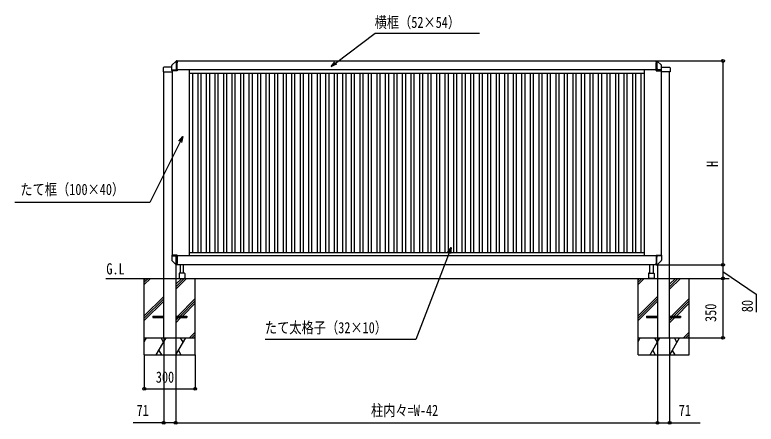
# Model space of a CAD drawing. Units: millimetres, scale not verified. Extents: x -8410 to 8410, y -5940 to 5940.
# Drawn here: x -4887 to -520, y -429 to 1981 of the extents above; entities that cross this region are included whole.
import ezdxf
from ezdxf.enums import TextEntityAlignment as Align

# ---------------------------------------------------------------- set-up
doc = ezdxf.new("R2010")
doc.units = ezdxf.units.MM
doc.header["$LTSCALE"] = 30
for name, color, linetype in [('0-2_USER1', 3, 'Continuous'), ('0-4_YKK_A1', 4, 'Continuous'), ('0-5_YKK_D', 6, 'Continuous')]:
    doc.layers.add(name, color=color, linetype=linetype)
doc.styles.add('ＭＳ ゴシック', font='')
doc.styles.get('ＭＳ ゴシック').set_extended_font_data('MS Gothic')

msp = doc.modelspace()

# ---------------------------------------------------------------- linework, layer by layer
at = {"layer": '0-4_YKK_A1'}
for p, q in [((-3936.57, 1708.36), (-3961.65, 1683.53)), ((-3936.55, 1708.35), (-3936.55, 1708.33)), ((-3935.59, 1709.06), (-3935.59, 1672.51)), ((-3930.87, 1709.31), (-3934.92, 1709.1)), ((-3934.92, 1709.06), (-3934.92, 1709.08)), ((-3930.87, 1703.38), (-3930.87, 1709.31)), ((-1108.87, 1709.01), (-3930.87, 1709.01)), ((-3930.87, 1703.38), (-3930.87, 1698.68)), ((-1108.87, 1709.31), (-1104.82, 1709.1)), ((-1108.87, 1703.38), (-1108.87, 1709.31)), ((-1108.87, 1703.38), (-1108.87, 1698.68)), ((-1104.82, 1709.06), (-1104.82, 1709.08)), ((-1104.15, 1709.06), (-1104.15, 1672.51)), ((-1103.2, 1708.35), (-1103.2, 1708.33)), ((-1103.17, 1708.36), (-1078.1, 1683.53)), ((-3962.37, 1673.01), (-4008.37, 1673.01)), ((-3962.37, 1674.74), (-3962.37, 1681.77)), ((-3962.37, 1664.59), (-3962.37, 1674.74)), ((-3962.37, 1657.01), (-3962.37, 1664.59)), ((-3930.87, 1672.51), (-3930.87, 1698.68)), ((-3930.87, 1657.01), (-3930.87, 1672.51)), ((-1108.87, 1672.51), (-1108.87, 1698.68)), ((-1108.87, 1657.01), (-1108.87, 1672.51)), ((-1077.37, 1674.74), (-1077.37, 1681.77)), ((-1077.37, 1664.59), (-1077.37, 1674.74)), ((-1077.37, 1673.01), (-1031.37, 1673.01)), ((-1077.37, 1657.01), (-1077.37, 1664.59)), ((-4009.87, 429.01), (-4009.87, 1646.01)), ((-3962.37, 1653.01), (-3962.37, 1657.01)), ((-3962.37, 1657.01), (-3935.97, 1657.01)), ((-3960.51, 1652.01), (-3961.37, 1652.01)), ((-3930.87, 1652.01), (-3960.51, 1652.01)), ((-3959.87, 1652.01), (-3959.87, 566.01)), ((-3935.78, 1657.01), (-3935.97, 1657.01)), ((-3935.78, 1657.01), (-3930.87, 1657.01)), ((-1108.87, 1657.01), (-3930.87, 1657.01)), ((-3930.87, 1653.01), (-3930.87, 1657.01)), ((-3930.87, 1653.01), (-3930.87, 1652.01)), ((-3859.87, 1657.01), (-3859.87, 560.01)), ((-3859.87, 1637.01), (-1179.87, 1637.01)), ((-3841.07, 1637.01), (-3841.07, 581.01)), ((-3809.07, 1637.01), (-3809.07, 581.01)), ((-3790.87, 1637.01), (-3790.87, 581.01)), ((-3758.87, 1637.01), (-3758.87, 581.01)), ((-3740.67, 1637.01), (-3740.67, 581.01)), ((-3708.67, 1637.01), (-3708.67, 581.01)), ((-3690.47, 1637.01), (-3690.47, 581.01)), ((-3658.47, 1637.01), (-3658.47, 581.01)), ((-3640.27, 1637.01), (-3640.27, 581.01)), ((-3608.27, 1637.01), (-3608.27, 581.01)), ((-3590.07, 1637.01), (-3590.07, 581.01)), ((-3558.07, 1637.01), (-3558.07, 581.01)), ((-3539.87, 1637.01), (-3539.87, 581.01)), ((-3507.87, 1637.01), (-3507.87, 581.01)), ((-3489.67, 1637.01), (-3489.67, 581.01)), ((-3457.67, 1637.01), (-3457.67, 581.01)), ((-3439.47, 1637.01), (-3439.47, 581.01)), ((-3407.47, 1637.01), (-3407.47, 581.01)), ((-3389.27, 1637.01), (-3389.27, 581.01)), ((-3357.27, 1637.01), (-3357.27, 581.01)), ((-3339.07, 1637.01), (-3339.07, 581.01)), ((-3307.07, 1637.01), (-3307.07, 581.01)), ((-3288.87, 1637.01), (-3288.87, 581.01)), ((-3256.87, 1637.01), (-3256.87, 581.01)), ((-3238.67, 1637.01), (-3238.67, 581.01)), ((-3206.67, 1637.01), (-3206.67, 581.01)), ((-3188.47, 1637.01), (-3188.47, 581.01)), ((-3156.47, 1637.01), (-3156.47, 581.01)), ((-3138.27, 1637.01), (-3138.27, 581.01)), ((-3106.27, 1637.01), (-3106.27, 581.01)), ((-3088.07, 1637.01), (-3088.07, 581.01)), ((-3056.07, 1637.01), (-3056.07, 581.01)), ((-3037.87, 1637.01), (-3037.87, 581.01)), ((-3005.87, 1637.01), (-3005.87, 581.01)), ((-2987.67, 1637.01), (-2987.67, 581.01)), ((-2955.67, 1637.01), (-2955.67, 581.01)), ((-2937.47, 1637.01), (-2937.47, 581.01)), ((-2905.47, 1637.01), (-2905.47, 581.01)), ((-2887.27, 1637.01), (-2887.27, 581.01)), ((-2855.27, 1637.01), (-2855.27, 581.01)), ((-2837.07, 1637.01), (-2837.07, 581.01)), ((-2805.07, 1637.01), (-2805.07, 581.01)), ((-2786.87, 1637.01), (-2786.87, 581.01)), ((-2754.87, 1637.01), (-2754.87, 581.01)), ((-2736.67, 1637.01), (-2736.67, 581.01)), ((-2704.67, 1637.01), (-2704.67, 581.01)), ((-2686.47, 1637.01), (-2686.47, 581.01)), ((-2654.47, 1637.01), (-2654.47, 581.01)), ((-2636.27, 1637.01), (-2636.27, 581.01)), ((-2604.27, 1637.01), (-2604.27, 581.01)), ((-2586.07, 1637.01), (-2586.07, 581.01)), ((-2554.07, 1637.01), (-2554.07, 581.01)), ((-2535.87, 1637.01), (-2535.87, 581.01)), ((-2503.87, 1637.01), (-2503.87, 581.01)), ((-2485.67, 1637.01), (-2485.67, 581.01)), ((-2453.67, 1637.01), (-2453.67, 581.01)), ((-2435.47, 1637.01), (-2435.47, 581.01)), ((-2403.47, 1637.01), (-2403.47, 581.01)), ((-2385.27, 1637.01), (-2385.27, 581.01)), ((-2353.27, 1637.01), (-2353.27, 581.01)), ((-2335.07, 1637.01), (-2335.07, 581.01)), ((-2303.07, 1637.01), (-2303.07, 581.01)), ((-2284.87, 1637.01), (-2284.87, 581.01)), ((-2252.87, 1637.01), (-2252.87, 581.01)), ((-2234.67, 1637.01), (-2234.67, 581.01)), ((-2202.67, 1637.01), (-2202.67, 581.01)), ((-2184.47, 1637.01), (-2184.47, 581.01)), ((-2152.47, 1637.01), (-2152.47, 581.01)), ((-2134.27, 1637.01), (-2134.27, 581.01)), ((-2102.27, 1637.01), (-2102.27, 581.01)), ((-2084.07, 1637.01), (-2084.07, 581.01)), ((-2052.07, 1637.01), (-2052.07, 581.01)), ((-2033.87, 1637.01), (-2033.87, 581.01)), ((-2001.87, 1637.01), (-2001.87, 581.01)), ((-1983.67, 1637.01), (-1983.67, 581.01)), ((-1951.67, 1637.01), (-1951.67, 581.01)), ((-1933.47, 1637.01), (-1933.47, 581.01)), ((-1901.47, 1637.01), (-1901.47, 581.01)), ((-1883.27, 1637.01), (-1883.27, 581.01)), ((-1851.27, 1637.01), (-1851.27, 581.01)), ((-1833.07, 1637.01), (-1833.07, 581.01)), ((-1801.07, 1637.01), (-1801.07, 581.01)), ((-1782.87, 1637.01), (-1782.87, 581.01)), ((-1750.87, 1637.01), (-1750.87, 581.01)), ((-1732.67, 1637.01), (-1732.67, 581.01)), ((-1700.67, 1637.01), (-1700.67, 581.01)), ((-1682.47, 1637.01), (-1682.47, 581.01)), ((-1650.47, 1637.01), (-1650.47, 581.01)), ((-1632.27, 1637.01), (-1632.27, 581.01)), ((-1600.27, 1637.01), (-1600.27, 581.01)), ((-1582.07, 1637.01), (-1582.07, 581.01)), ((-1550.07, 1637.01), (-1550.07, 581.01)), ((-1531.87, 1637.01), (-1531.87, 581.01)), ((-1499.87, 1637.01), (-1499.87, 581.01)), ((-1481.67, 1637.01), (-1481.67, 581.01)), ((-1449.67, 1637.01), (-1449.67, 581.01)), ((-1431.47, 1637.01), (-1431.47, 581.01)), ((-1399.47, 1637.01), (-1399.47, 581.01)), ((-1381.27, 1637.01), (-1381.27, 581.01)), ((-1349.27, 1637.01), (-1349.27, 581.01)), ((-1331.07, 1637.01), (-1331.07, 581.01)), ((-1299.07, 1637.01), (-1299.07, 581.01)), ((-1280.87, 1637.01), (-1280.87, 581.01)), ((-1248.87, 1637.01), (-1248.87, 581.01)), ((-1230.67, 1637.01), (-1230.67, 581.01)), ((-1198.67, 1637.01), (-1198.67, 581.01)), ((-1179.87, 1657.01), (-1179.87, 561.01)), ((-1108.87, 1653.01), (-1108.87, 1657.01)), ((-1103.97, 1657.01), (-1108.87, 1657.01)), ((-1108.87, 1653.01), (-1108.87, 1652.01)), ((-1108.87, 1652.01), (-1079.23, 1652.01)), ((-1103.97, 1657.01), (-1103.78, 1657.01)), ((-1077.37, 1657.01), (-1103.78, 1657.01)), ((-1079.87, 1652.01), (-1079.87, 566.01)), ((-1079.23, 1652.01), (-1078.37, 1652.01)), ((-1077.37, 1653.01), (-1077.37, 1657.01)), ((-1029.87, 429.01), (-1029.87, 1646.01)), ((-3859.87, 581.01), (-1179.87, 581.01)), ((-3962.37, 565.01), (-3962.37, 561.01)), ((-3962.37, 561.01), (-3962.37, 553.43)), ((-3962.37, 561.01), (-3935.97, 561.01)), ((-3962.37, 553.43), (-3962.37, 543.29)), ((-3962.37, 543.29), (-3962.37, 536.25)), ((-3936.57, 509.67), (-3961.65, 534.49)), ((-3960.51, 566.01), (-3961.37, 566.01)), ((-3930.87, 566.01), (-3960.51, 566.01)), ((-3935.78, 561.01), (-3935.97, 561.01)), ((-3935.78, 561.01), (-3930.87, 561.01)), ((-3935.59, 508.96), (-3935.59, 545.51)), ((-3930.87, 565.01), (-3930.87, 566.01)), ((-3930.87, 565.01), (-3930.87, 561.01)), ((-1108.87, 561.01), (-3930.87, 561.01)), ((-3930.87, 561.01), (-3930.87, 545.51)), ((-3930.87, 545.51), (-3930.87, 519.35)), ((-1108.87, 566.01), (-1079.23, 566.01)), ((-1108.87, 565.01), (-1108.87, 566.01)), ((-1108.87, 565.01), (-1108.87, 561.01)), ((-1108.87, 561.01), (-1108.87, 545.51)), ((-1103.97, 561.01), (-1108.87, 561.01)), ((-1108.87, 545.51), (-1108.87, 519.35)), ((-1104.15, 508.96), (-1104.15, 545.51)), ((-1103.97, 561.01), (-1103.78, 561.01)), ((-1077.37, 561.01), (-1103.78, 561.01)), ((-1103.17, 509.67), (-1078.1, 534.49)), ((-1079.23, 566.01), (-1078.37, 566.01)), ((-1077.37, 565.01), (-1077.37, 561.01)), ((-1077.37, 561.01), (-1077.37, 553.43)), ((-1077.37, 553.43), (-1077.37, 543.29)), ((-1077.37, 543.29), (-1077.37, 536.25)), ((-3938.87, 511.94), (-3938.87, 429.01)), ((-3936.55, 509.67), (-3936.55, 509.69)), ((-3934.92, 508.96), (-3934.92, 508.94)), ((-3930.87, 508.71), (-3934.92, 508.92)), ((-3930.87, 514.64), (-3930.87, 519.35)), ((-3930.87, 514.64), (-3930.87, 508.71)), ((-1108.87, 509.01), (-3930.87, 509.01)), ((-3912.37, 509.01), (-3912.37, 459.01)), ((-3893.37, 459.01), (-3893.37, 509.01)), ((-1146.37, 459.01), (-1146.37, 509.01)), ((-1127.37, 509.01), (-1127.37, 459.01)), ((-1108.87, 514.64), (-1108.87, 519.35)), ((-1108.87, 514.64), (-1108.87, 508.71)), ((-1108.87, 508.71), (-1104.82, 508.92)), ((-1104.82, 508.96), (-1104.82, 508.94)), ((-1103.2, 509.67), (-1103.2, 509.69)), ((-1100.87, 511.94), (-1100.87, 429.01)), ((-3919.42, 458.01), (-3919.42, 433.01)), ((-3887.32, 459.01), (-3918.42, 459.01)), ((-3886.32, 458.01), (-3886.32, 433.01)), ((-1153.42, 458.01), (-1153.42, 433.01)), ((-1152.42, 459.01), (-1121.32, 459.01)), ((-1120.32, 458.01), (-1120.32, 433.01)), ((-4350.99, 429.01), (-678.21, 429.01)), ((-4124.37, -20.99), (-4124.37, 429.01)), ((-4124.37, 392.33), (-4087.69, 429.01)), ((-4124.37, 406.47), (-4101.83, 429.01)), ((-4124.37, 420.61), (-4115.97, 429.01)), ((-4009.87, 79.01), (-4009.87, 429.01)), ((-3938.87, 365.69), (-3875.55, 429.01)), ((-3938.87, 379.83), (-3889.7, 429.01)), ((-3938.87, 393.98), (-3903.84, 429.01)), ((-3938.87, 429.01), (-3938.87, 79.01)), ((-3915.42, 429.01), (-3890.32, 429.01)), ((-3824.37, -20.99), (-3824.37, 429.01)), ((-1215.37, -20.99), (-1215.37, 429.01)), ((-1215.37, 392.33), (-1178.69, 429.01)), ((-1215.37, 406.47), (-1192.83, 429.01)), ((-1215.37, 420.61), (-1206.97, 429.01)), ((-1124.32, 429.01), (-1149.42, 429.01)), ((-1100.87, 429.01), (-1100.87, 79.01)), ((-1029.87, 365.69), (-966.55, 429.01)), ((-1029.87, 379.83), (-980.7, 429.01)), ((-1029.87, 393.98), (-994.84, 429.01)), ((-1029.87, 79.01), (-1029.87, 429.01)), ((-915.37, -20.99), (-915.37, 429.01)), ((-4124.37, 208.48), (-4009.87, 322.98)), ((-4124.37, 194.34), (-4009.87, 308.84)), ((-3927.4, 207.46), (-3824.37, 310.49)), ((-1215.37, 208.48), (-1100.87, 322.98)), ((-1215.37, 194.34), (-1100.87, 308.84)), ((-1018.4, 207.46), (-915.37, 310.49)), ((-4124.37, 180.19), (-4009.87, 294.69)), ((-3913.26, 207.46), (-3824.37, 296.35)), ((-3899.12, 207.46), (-3824.37, 282.2)), ((-1215.37, 180.19), (-1100.87, 294.69)), ((-1004.26, 207.46), (-915.37, 296.35)), ((-990.12, 207.46), (-915.37, 282.2)), ((-4074.37, 207.46), (-4009.87, 207.46)), ((-4074.37, 207.46), (-4074.37, 198.46)), ((-4074.37, 198.46), (-4009.87, 198.46)), ((-3938.87, 207.46), (-3874.37, 207.46)), ((-3938.87, 181.85), (-3922.26, 198.46)), ((-3938.87, 167.7), (-3908.12, 198.46)), ((-3938.87, 195.99), (-3936.4, 198.46)), ((-3938.87, 198.46), (-3874.37, 198.46)), ((-3874.37, 207.46), (-3874.37, 198.46)), ((-1165.37, 207.46), (-1100.87, 207.46)), ((-1165.37, 207.46), (-1165.37, 198.46)), ((-1165.37, 198.46), (-1100.87, 198.46)), ((-1029.87, 207.46), (-965.37, 207.46)), ((-1029.87, 181.85), (-1013.26, 198.46)), ((-1029.87, 167.7), (-999.12, 198.46)), ((-1029.87, 195.99), (-1027.4, 198.46)), ((-1029.87, 198.46), (-965.37, 198.46)), ((-965.37, 207.46), (-965.37, 198.46)), ((-3857.86, 79.01), (-3824.37, 112.5)), ((-3843.72, 79.01), (-3824.37, 98.36)), ((-948.86, 79.01), (-915.37, 112.5)), ((-934.72, 79.01), (-915.37, 98.36)), ((-4124.37, 56.24), (-4111.22, 79.01)), ((-4124.37, 79.01), (-3824.37, 79.01)), ((-4053.49, -20.99), (-3995.75, 79.01)), ((-4010.76, 53.03), (-4025.76, 79.01)), ((-3938.02, -20.99), (-3880.28, 79.01)), ((-3895.28, 53.03), (-3910.29, 79.01)), ((-3829.58, 79.01), (-3824.37, 84.21)), ((-1215.37, 56.24), (-1202.22, 79.01)), ((-1215.37, 79.01), (-915.37, 79.01)), ((-1144.49, -20.99), (-1086.75, 79.01)), ((-1101.76, 53.03), (-1116.76, 79.01)), ((-1029.02, -20.99), (-971.28, 79.01)), ((-986.28, 53.03), (-1001.29, 79.01)), ((-920.58, 79.01), (-915.37, 84.21)), ((-4038.49, 4.99), (-4023.49, -20.99)), ((-3923.02, 4.99), (-3908.02, -20.99)), ((-1129.49, 4.99), (-1114.49, -20.99)), ((-1014.02, 4.99), (-999.02, -20.99)), ((-4124.37, -20.99), (-3824.37, -20.99)), ((-1215.37, -20.99), (-915.37, -20.99))]:
    msp.add_line(p, q, dxfattribs=at)
for points in [[(-4013.37, 1668.01), (-4013.37, 1646.01), (-3959.87, 1646.01)], [(-3935.59, 1672.41), (-3935.6, 1671.65), (-3935.64, 1668.07), (-3935.68, 1664.53), (-3935.71, 1662.23), (-3935.74, 1659.98), (-3935.77, 1657.63), (-3935.78, 1657.01)], [(-1104.15, 1672.41), (-1104.15, 1671.65), (-1104.1, 1668.07), (-1104.06, 1664.53), (-1104.03, 1662.23), (-1104, 1659.98), (-1103.97, 1657.63), (-1103.97, 1657.01)], [(-1026.37, 1668.01), (-1026.37, 1646.01), (-1079.87, 1646.01)], [(-3935.59, 545.61), (-3935.6, 546.37), (-3935.64, 549.95), (-3935.68, 553.49), (-3935.71, 555.79), (-3935.74, 558.04), (-3935.77, 560.39), (-3935.78, 561.01)], [(-1104.15, 545.61), (-1104.15, 546.37), (-1104.1, 549.95), (-1104.06, 553.49), (-1104.03, 555.79), (-1104, 558.04), (-1103.97, 560.39), (-1103.97, 561.01)]]:
    msp.add_lwpolyline(points, dxfattribs=at)
for centre, radius, start, end in [((-3934.79, 1706.6), 2.5, 93.12962, 135.58389), ((-1104.95, 1706.6), 2.5, 44.41611, 86.87038), ((-4008.37, 1668.01), 5, 90, 180), ((-3959.87, 1681.77), 2.5, 135.33594, 180), ((-1079.87, 1681.77), 2.5, 0, 44.66406), ((-1031.37, 1668.01), 5, 0, 90), ((-3961.37, 1653.01), 1, 180, 270), ((-1078.37, 1653.01), 1, 270, 0), ((-3961.37, 565.01), 1, 90, 180), ((-3959.87, 536.25), 2.5, 180, 224.66406), ((-1078.37, 565.01), 1, 0, 90), ((-1079.87, 536.25), 2.5, 315.33594, 0), ((-3934.79, 511.42), 2.5, 224.41611, 266.87038), ((-1104.95, 511.42), 2.5, 273.12962, 315.58389), ((-3918.42, 458.01), 1, 90, 180), ((-3887.32, 458.01), 1, 0, 90), ((-1152.42, 458.01), 1, 90, 180), ((-1121.32, 458.01), 1, 0, 90), ((-3915.42, 433.01), 4, 180, 270), ((-3890.32, 433.01), 4, 270, 0), ((-1149.42, 433.01), 4, 180, 270), ((-1124.32, 433.01), 4, 270, 0)]:
    msp.add_arc(centre, radius, start, end, dxfattribs=at)
at = {"layer": '0-5_YKK_D'}
for p, q in [((-1107.87, 1709.31), (-714.37, 1709.31)), ((-715.37, 1709.31), (-715.37, 509.01)), ((-1107.87, 509.01), (-714.37, 509.01)), ((-1107.87, 509.01), (-714.37, 509.01)), ((-715.37, 509.01), (-715.37, 429.01)), ((-914.37, 429.01), (-714.37, 429.01)), ((-710.87, 429.01), (-716.37, 429.01)), ((-715.37, 429.01), (-715.37, 79.01)), ((-4009.87, 78.01), (-4009.87, -421.99)), ((-3938.87, 78.01), (-3938.87, -421.99)), ((-3938.87, 78.01), (-3938.87, -421.99)), ((-1100.87, 78.01), (-1100.87, -421.99)), ((-1100.87, 78.01), (-1100.87, -421.99)), ((-1029.87, 78.01), (-1029.87, -421.99)), ((-914.37, 79.01), (-714.37, 79.01)), ((-4124.37, -21.99), (-4124.37, -221.99)), ((-3824.37, -21.99), (-3824.37, -221.99)), ((-4124.37, -220.99), (-3824.37, -220.99)), ((-3938.87, -420.99), (-1100.87, -420.99))]:
    msp.add_line(p, q, dxfattribs=at)
for points in [[(-3024.32, 1676.76), (-2997.19, 1697.25), (-2764.45, 1873.03), (-2149.77, 1873.03)], [(-2991.7, 1689.98), (-3024.32, 1676.76), (-3002.68, 1704.52)], [(-3897.18, 1263.95), (-3912.45, 1233.58), (-4092.13, 876.18), (-4886.81, 876.18)], [(-3920.59, 1237.67), (-3897.18, 1263.95), (-3904.31, 1229.48)], [(-2315.91, 611.15), (-2328.12, 579.42), (-2524.45, 69.38), (-3412.08, 69.38)], [(-2336.62, 582.69), (-2315.91, 611.15), (-2319.62, 576.14)], [(-715.37, 469.01), (-519.85, 335.54), (-519.85, 229.94)], [(-3938.87, -420.99), (-4009.87, -420.99), (-4189.47, -420.99)], [(-1100.87, -420.99), (-1029.87, -420.99), (-850.27, -420.99)]]:
    msp.add_lwpolyline(points, dxfattribs=at)
for centre in [(-715.37, 1709.31), (-715.37, 509.01), (-715.37, 509.01), (-715.37, 429.01), (-715.37, 429.01), (-715.37, 79.01), (-4124.37, -220.99), (-3824.37, -220.99), (-4009.87, -420.99), (-3938.87, -420.99), (-3938.87, -420.99), (-1100.87, -420.99), (-1100.87, -420.99), (-1029.87, -420.99)]:
    msp.add_circle(centre, 8.5, dxfattribs=at)

# ---------------------------------------------------------------- texts
at = {"layer": '0-2_USER1', "style": 'ＭＳ ゴシック', "width": 0.8}
msp.add_text('G.L', height=65.98, dxfattribs=at).set_placement((-4347.74, 432.43), align=Align.BOTTOM_LEFT)
at = {"layer": '0-5_YKK_D', "style": 'ＭＳ ゴシック', "width": 0.8}
for s, p in [('横框（52×54）', (-2767.32, 1884.07)), ('たて框（100×40）', (-4853.98, 900.19)), ('たて太格子（32×10）', (-3413.73, 86.12)), ('300', (-4055.97, -204.99)), ('柱内々=W-42', (-2788.67, -400.99)), ('71', (-4169.47, -400.99)), ('71', (-975.87, -400.99))]:
    msp.add_text(s, height=65.98, dxfattribs=at).set_placement(p, align=Align.BOTTOM_LEFT)
for s, p in [('H', (-725.37, 1085.16)), ('350', (-735.37, 172.41)), ('80', (-519.85, 229.94))]:
    msp.add_text(s, height=65.98, rotation=90, dxfattribs=at).set_placement(p, align=Align.BOTTOM_LEFT)

doc.saveas('drawing.dxf')
